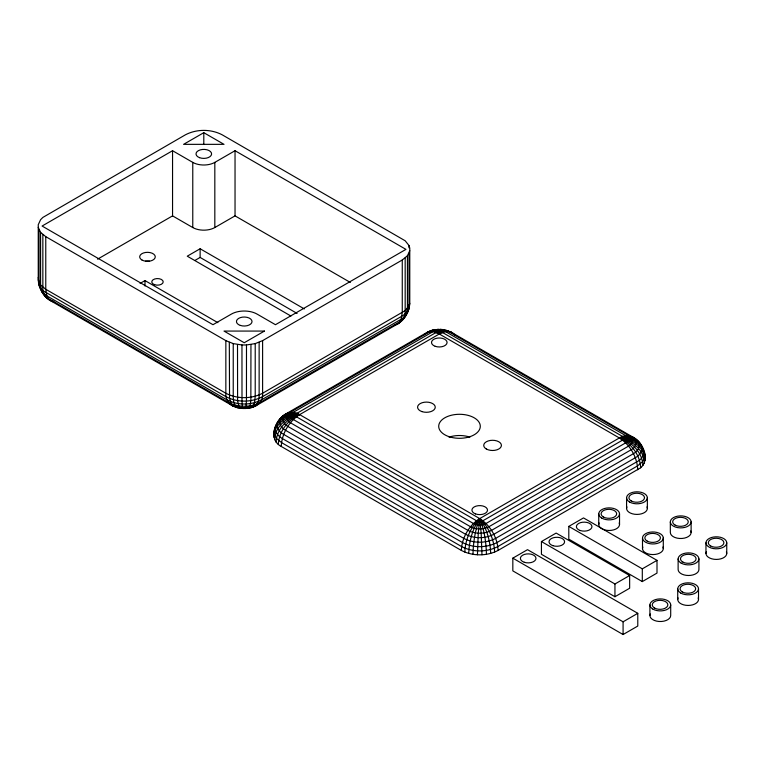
<?xml version="1.0" encoding="UTF-8"?>
<svg xmlns="http://www.w3.org/2000/svg" width="765" height="765" viewBox="0 0 765 765"><rect width="100%" height="100%" fill="white"/><g stroke="black" fill="none" stroke-linecap="round" stroke-linejoin="round"><path stroke-width="1.15" d="M273.736 437.15C273.248 428.075 277.915 418.981 285.555 414.075L427.472 332.134L432.225 330.212L438.154 329.361L439.292 333.989L619.373 437.963C631.058 443.078 640.133 454.859 640.659 467.788L498.091 550.427C486.846 556.308 472.588 556.308 461.343 550.427L281.252 446.454C263.026 437.159 282.333 403.375 299.631 414.62L479.712 518.594C490.432 525.392 497.566 537.747 498.091 550.427M477.446 554.759L478.259 533.167L479.712 518.594L619.373 437.963C635.304 427.52 654.056 456.179 640.659 467.788M472.99 554.309C473.305 542.175 475.084 529.868 479.712 518.594C488.969 527.075 494.114 539.669 494.62 552.101M468.735 553.411C469.184 541.171 472.493 528.625 479.712 518.594C486.942 528.625 490.25 541.171 490.7 553.411M464.814 552.101C465.321 539.669 470.465 527.075 479.712 518.594C484.341 529.868 486.129 542.175 486.444 554.309M281.252 446.454C281.778 433.774 288.912 421.419 299.631 414.62L439.292 333.989L445.574 331.637L448.472 331.532L451.101 332.134L633.449 437.417C642.457 442.132 648.749 456.59 636.643 461.897L496.982 542.528C486.416 548.056 473.019 548.056 462.452 542.528L282.361 438.555C278.403 436.289 274.664 432.244 275.304 427.358C279.569 418.34 290.078 414.123 299.631 414.62C287.946 419.746 278.871 431.517 278.336 444.446M461.343 550.427C461.869 537.747 469.002 525.392 479.712 518.594L481.175 533.167L481.979 554.759M276.079 442.18C276.576 429.06 287.411 418.111 299.631 414.62L292.345 412.957L285.947 414.056L281.587 417.346L277.886 421.869C275.496 426.87 279.34 432.129 283.71 434.424L463.8 538.388C473.545 543.485 485.89 543.485 495.634 538.388L635.294 457.757C639.664 455.462 643.508 450.212 641.118 445.211C636.719 437.81 627.386 435.495 619.373 437.963C630.092 444.761 637.216 457.116 637.752 469.796M274.53 439.722C274.97 426.507 287.238 416.562 299.631 414.62L291.57 413.731L284.484 415.51C281.166 419.172 283.844 424.565 287.812 426.401L467.903 530.375C475.132 534.161 484.302 534.161 491.532 530.375L631.192 449.744C636.155 447.688 637.914 440.602 633.057 437.398L626.659 436.299L619.373 437.963C631.584 441.453 642.428 452.402 642.925 465.522M274.625 431.049L274.903 428.333L276.433 425.914M38.25 227.348L40.583 232.378L45.766 236.653L225.847 340.626L233.239 343.609L241.96 344.958L241.998 401.042L242.495 407.726L243.098 408.481L237.169 407.63L232.417 405.708L50.06 300.435C43.175 295.988 38.671 288.156 38.25 279.971L38.25 224.728L40.583 219.698L42.85 217.432L185.426 134.803C196.672 128.922 210.93 128.922 222.175 134.803L405.173 240.774L408.988 245.498L409.772 248.07L409.772 303.313C409.351 311.498 404.848 319.33 397.963 323.767L256.036 405.708L251.283 407.63L245.355 408.481L245.957 407.726L246.454 401.042L246.493 344.958L255.214 343.609L262.605 340.626L402.266 259.995L407.439 255.72L409.772 250.691M273.736 434.53L274.262 432.818M393.946 325.479C399.311 323.672 404.685 319.378 406.311 313.746L405.01 315.199M409.772 303.313L408.606 309.509L404.848 314.166L401.979 316.136L262.328 396.767C251.245 402.562 237.207 402.562 226.134 396.767L43.175 290.824L39.417 286.177L39.034 282.543L39.034 229.921M408.797 306.22L409.38 304.403C409.399 310.274 406.588 316.452 401.156 319.234L261.496 399.866C250.93 405.393 237.523 405.393 226.956 399.866L46.875 295.892L42.008 291.876L38.642 283.633M406.014 315.218L407.439 308.343L407.439 255.72M437.551 330.117L437.829 329.352L443.614 329.639L451.101 332.134M441.023 330.117L440.42 329.361L439.292 333.989L433 331.637L427.472 332.134M406.779 312.933L408.214 310.494L408.214 308.037M401.931 320.497L403.117 318.623M285.555 414.075L281.195 417.776M397.963 323.767C402.17 320.592 405.613 316.299 405.173 310.609L405.173 257.987M423.982 334.754L429.71 331.054L435.926 329.591L439.292 333.989C443.853 329.084 451.379 330.461 455.204 335.414M404.369 317.293L405.622 315.974M277.494 422.624L278.919 421.209M397.57 323.786L399.024 322.333M434.138 330.47L435.926 329.591M172.555 150.715L42.085 226.038L212.986 324.704L231.365 314.099A18.188 10.5 0 0 1 257.088 314.099L275.467 324.704L405.938 249.38L235.037 150.715L214.822 162.381A15.596 8.998 0 0 1 192.77 162.381L172.555 150.715L172.555 215.873L97.566 259.172M203.796 132.68L183.581 144.346L224.011 144.346L203.796 132.68L203.796 144.508M172.555 215.873L192.77 227.54A15.596 8.998 0 0 0 214.822 227.54L235.037 215.873L350.341 282.448M140.091 283.423L144.996 280.592L217.872 322.667M304.317 308.917L200.124 248.759L187.262 256.189L290.93 316.041M195.18 260.301L200.124 257.442L297.097 313.43M512.827 558.154L527.525 549.662L637.781 613.32L637.781 626.047L623.083 634.539L512.827 570.881L512.827 558.154L623.083 621.811L637.781 613.32M541.438 541.553L556.136 533.071L629.643 575.51L629.643 588.237L614.945 596.729L541.438 554.29L541.438 541.553L614.945 583.991L629.643 575.51M568.797 526.406L583.504 517.924L657.001 560.363L657.001 573.09L642.304 581.582L568.797 539.143L568.797 526.406L642.304 568.844L657.001 560.363M253.416 406.32L256.036 405.708M262.605 340.626L262.605 393.248C263.409 400.717 257.834 405.804 251.283 407.63L247.592 408.261L248.549 408.204L250.05 405.794L250.853 400.592L250.949 344.508M251.675 407.162C257.642 406.894 259.211 399.779 259.134 394.931L259.134 342.299M432.225 330.212L435.534 330.623L439.292 333.989L443.04 330.623L446.349 330.212M241.96 344.958L246.493 344.958M242.773 408.5L245.68 408.5M440.42 329.361L443.614 329.639L444.436 330.47M236.777 407.162C230.026 406.368 225.264 400.009 225.847 393.248L225.847 340.626M54.076 302.146C46.904 299.794 40.43 292.976 40.583 285.001L40.583 232.378M232.417 405.708L234.167 406.119M50.452 300.454L53.493 301.343M447.697 331.149L450.709 332.153M247.984 407.229L249.715 407.812M48.032 298.379L46.101 297.164L42.4 292.632M636.126 439.961L638.861 442.935M633.449 437.417L634.673 438.728M50.06 300.435C45.852 297.25 42.419 292.966 42.85 287.267L42.85 234.645M643.078 450.059L644.866 454.209L645.268 460.492M643.7 450.7C639.435 441.682 628.926 437.456 619.373 437.963C631.766 439.904 644.034 449.849 644.474 463.064M41.721 290.404L39.809 287.152L39.809 285.508M644.474 455.299L645.268 457.872M38.25 279.971L40.583 285.001L45.766 289.275L225.847 393.248C237.093 399.129 251.36 399.129 262.605 393.248L405.173 310.609L408.988 305.885L408.988 253.263M38.25 277.36L38.642 281.061M644.092 451.675L644.283 453.482M726.75 542.815A10.394 6.005 0 0 1 711.154 548.008A10.394 6.005 0 0 1 711.154 537.613A10.394 6.005 0 0 1 726.75 542.815L726.75 553.42M705.961 542.815L705.961 553.42M698.923 558.88L698.923 569.485A10.394 6.005 0 0 1 688.519 575.49A10.394 6.005 0 0 1 678.125 569.485L678.125 558.88M698.522 588.83L698.522 599.435M691.12 521.893A10.394 6.005 0 0 1 675.524 527.085A10.394 6.005 0 0 1 675.524 516.691A10.394 6.005 0 0 1 691.12 521.893L691.12 532.497M677.723 588.83L677.723 599.435M670.704 604.905L670.704 615.509A10.394 6.005 0 0 1 658.952 621.467A10.394 6.005 0 0 1 650.269 613.96M670.331 521.893L670.331 532.497A10.394 6.005 0 0 0 682.084 538.455A10.394 6.005 0 0 0 690.766 530.948M663.293 537.958A10.394 6.005 0 0 1 647.697 543.16A10.394 6.005 0 0 1 647.697 532.765A10.394 6.005 0 0 1 663.293 537.958L663.293 548.572M649.906 604.905L649.906 615.509M647.362 497.805L647.362 508.409M642.495 537.958L642.495 548.572M642.304 568.844L642.304 581.582M626.573 497.805L626.573 508.409M623.083 621.811L623.083 634.539M619.535 513.87L619.535 524.484M614.945 583.991L614.945 596.729M598.746 513.87L598.746 524.484M408.988 245.498L408.988 247.841M402.266 259.995L402.266 312.617L401.156 319.234L399.799 321.797L260.138 402.438C250.404 407.525 238.049 407.525 228.314 402.438L48.224 298.465L46.875 295.892L45.766 289.275L45.766 236.653M255.214 343.609L255.214 396.232L254.544 402.667L252.641 406.693L242.495 407.726L232.809 405.689L231.317 403.891L229.548 398.422L229.318 342.299M237.504 344.508L237.599 400.592L239.072 407.382L240.86 408.261L237.169 407.63C233.363 405.345 233.488 400.143 233.239 396.232L233.239 343.609M235.037 150.715L235.037 215.873M214.822 162.381L214.822 227.54M200.124 248.759L200.124 257.442M192.77 162.381L192.77 227.54M144.996 280.592L144.996 286.014M698.168 597.886A10.394 6.005 0 0 1 688.118 605.44A10.394 6.005 0 0 1 678.077 597.886M619.181 522.925A10.394 6.005 0 0 1 609.141 530.48A10.394 6.005 0 0 1 599.1 522.925M647.008 506.86A10.394 6.005 0 0 1 636.968 514.415A10.394 6.005 0 0 1 626.927 506.86M662.939 547.013A10.394 6.005 0 0 1 652.889 554.568A10.394 6.005 0 0 1 642.849 547.013M726.396 551.871A10.394 6.005 0 0 1 716.356 559.425A10.394 6.005 0 0 1 706.315 551.871M145.465 261.161A7.793 4.504 0 0 1 149.5 261.161M449.103 437.121A20.789 12.001 0 0 1 469.901 437.121M279.799 421.199C279.273 425.187 282.333 428.486 285.555 430.332L465.636 534.305C474.252 538.809 485.182 538.809 493.788 534.305L633.449 453.674C637.322 451.637 640.716 446.99 638.603 442.572C633.296 438.192 626.057 436.987 619.373 437.963C630.484 438.498 642.198 445.421 644.866 456.782L642.571 461.744L637.475 465.942L497.814 546.573C486.741 552.368 472.694 552.368 461.62 546.573L281.53 442.6L276.433 438.402L274.128 433.449C276.806 422.079 288.52 415.156 299.631 414.62C292.947 413.645 285.708 414.85 280.401 419.23L279.799 421.199M287.076 415.519L287.076 419.411L290.442 422.768L470.532 526.741C476.155 529.686 483.279 529.686 488.902 526.741L628.562 446.11C633.391 444.207 633.391 437.408 628.562 435.505L448.472 331.532L442.648 329.591L439.292 333.989L434.185 331.063L431.833 330.69L430.102 331.532L290.442 412.163L287.076 415.519M291.044 414.573L291.044 417.231L293.339 419.526L473.43 523.499C477.274 525.517 482.151 525.517 486.005 523.499L625.665 442.868C628.964 441.568 628.964 436.911 625.665 435.61L445.574 331.637C441.73 329.629 436.853 329.629 433 331.637L293.339 412.278L291.044 414.573M295.271 414.267L295.271 415.615L296.438 416.791L476.528 520.755L479.32 521.51L482.906 520.755L622.567 440.124L623.867 438.517L622.567 436.442L442.476 332.469L439.684 331.714L436.098 332.469L295.271 414.267M264.441 331.073L244.226 342.739L224.011 331.073L264.441 331.073M552.894 545.674A7.793 4.504 0 0 0 564.589 541.783A7.793 4.504 0 0 0 552.894 537.881A7.793 4.504 0 0 0 552.894 545.674M524.283 562.275A7.793 4.504 0 0 0 535.978 558.374A7.793 4.504 0 0 0 524.283 554.472A7.793 4.504 0 0 0 524.283 562.275M652.956 609.15A10.394 6.005 0 0 0 670.35 606.454A10.394 6.005 0 0 0 657.613 599.11A10.394 6.005 0 0 0 652.956 609.15M654.534 608.022A7.793 4.504 0 0 0 667.577 606.004A7.793 4.504 0 0 0 658.024 600.487A7.793 4.504 0 0 0 654.534 608.022M680.774 593.066A10.394 6.005 0 0 0 698.168 590.379A10.394 6.005 0 0 0 685.43 583.026A10.394 6.005 0 0 0 680.774 593.066M682.351 591.947A7.793 4.504 0 0 0 695.395 589.93A7.793 4.504 0 0 0 685.842 584.412A7.793 4.504 0 0 0 682.351 591.947M601.787 518.115A10.394 6.005 0 0 0 619.181 515.428A10.394 6.005 0 0 0 606.444 508.075A10.394 6.005 0 0 0 601.787 518.115M603.365 516.987A7.793 4.504 0 0 0 616.408 514.969A7.793 4.504 0 0 0 606.855 509.461A7.793 4.504 0 0 0 603.365 516.987M629.624 502.05A10.394 6.005 0 0 0 647.008 499.354A10.394 6.005 0 0 0 634.281 492.01A10.394 6.005 0 0 0 629.624 502.05M631.192 500.922A7.793 4.504 0 0 0 644.235 498.904A7.793 4.504 0 0 0 634.692 493.387A7.793 4.504 0 0 0 631.192 500.922M647.123 541.075A7.793 4.504 0 0 0 660.166 539.057A7.793 4.504 0 0 0 650.613 533.549A7.793 4.504 0 0 0 647.123 541.075M674.95 525.01A7.793 4.504 0 0 0 687.993 522.992A7.793 4.504 0 0 0 678.45 517.475A7.793 4.504 0 0 0 674.95 525.01M681.175 563.126A10.394 6.005 0 0 0 698.56 560.429A10.394 6.005 0 0 0 685.832 553.085A10.394 6.005 0 0 0 681.175 563.126M682.753 561.998A7.793 4.504 0 0 0 695.796 559.98A7.793 4.504 0 0 0 686.243 554.462A7.793 4.504 0 0 0 682.753 561.998M710.58 545.933A7.793 4.504 0 0 0 723.623 543.905A7.793 4.504 0 0 0 714.08 538.397A7.793 4.504 0 0 0 710.58 545.933M580.262 530.528A7.793 4.504 0 0 0 591.957 526.636A7.793 4.504 0 0 0 580.262 522.734A7.793 4.504 0 0 0 580.262 530.528M154.635 284.723A5.718 3.299 0 0 0 163.203 281.864A5.718 3.299 0 0 0 154.635 279.005A5.718 3.299 0 0 0 154.635 284.723M141.965 260.014A7.793 4.504 0 0 0 155.008 257.996A7.793 4.504 0 0 0 145.465 252.479A7.793 4.504 0 0 0 141.965 260.014M199.56 157.676A7.793 4.504 0 0 0 211.589 154.128A7.793 4.504 0 0 0 200.248 149.892A7.793 4.504 0 0 0 199.56 157.676M240.325 325.421A7.793 4.504 0 0 0 252.02 321.53A7.793 4.504 0 0 0 240.325 317.628A7.793 4.504 0 0 0 240.325 325.421M449.103 436.691A20.789 12.001 0 0 0 480.296 426.296A20.789 12.001 0 0 0 449.103 415.902A20.789 12.001 0 0 0 449.103 436.691M486.33 448.998A8.836 5.097 0 0 0 501.113 446.712A8.836 5.097 0 0 0 490.289 440.458A8.836 5.097 0 0 0 486.33 448.998M422.003 411.618A8.836 5.097 0 0 0 435.256 407.2A8.836 5.097 0 0 0 422.003 402.782A8.836 5.097 0 0 0 422.003 411.618M435.17 346.296A7.793 4.504 0 0 0 447.076 342.624A7.793 4.504 0 0 0 435.61 338.512A7.793 4.504 0 0 0 435.17 346.296M475.581 513.927A7.793 4.504 0 0 0 487.506 510.265A7.793 4.504 0 0 0 476.06 506.134A7.793 4.504 0 0 0 475.581 513.927"/></g></svg>
